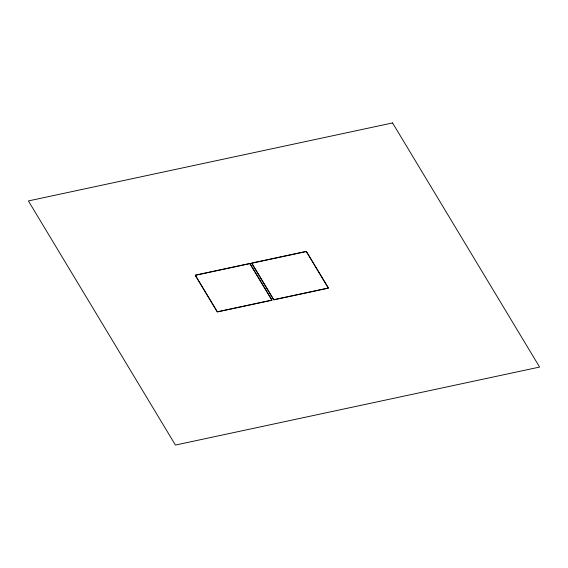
<?xml version="1.0" encoding="UTF-8"?>
<svg xmlns="http://www.w3.org/2000/svg" width="568" height="568" viewBox="0 0 568 568"><rect width="100%" height="100%" fill="white"/><g stroke="black" fill="none" stroke-linecap="round" stroke-linejoin="round"><path stroke-width="0.85" d="M392.573 122.936L28.4 200.93L175.427 445.063L539.6 367.07L392.573 122.936M249.899 263.445L195.271 275.146L217.324 311.768L271.951 300.067L249.899 263.445M306.344 251.361L251.723 263.055L273.776 299.677L328.403 287.976L306.344 251.361M249.884 263.644L195.257 275.345L217.31 311.967L271.937 300.266L249.884 263.644M306.329 251.56L251.702 263.254L273.755 299.876L328.382 288.175L306.329 251.56"/></g></svg>
